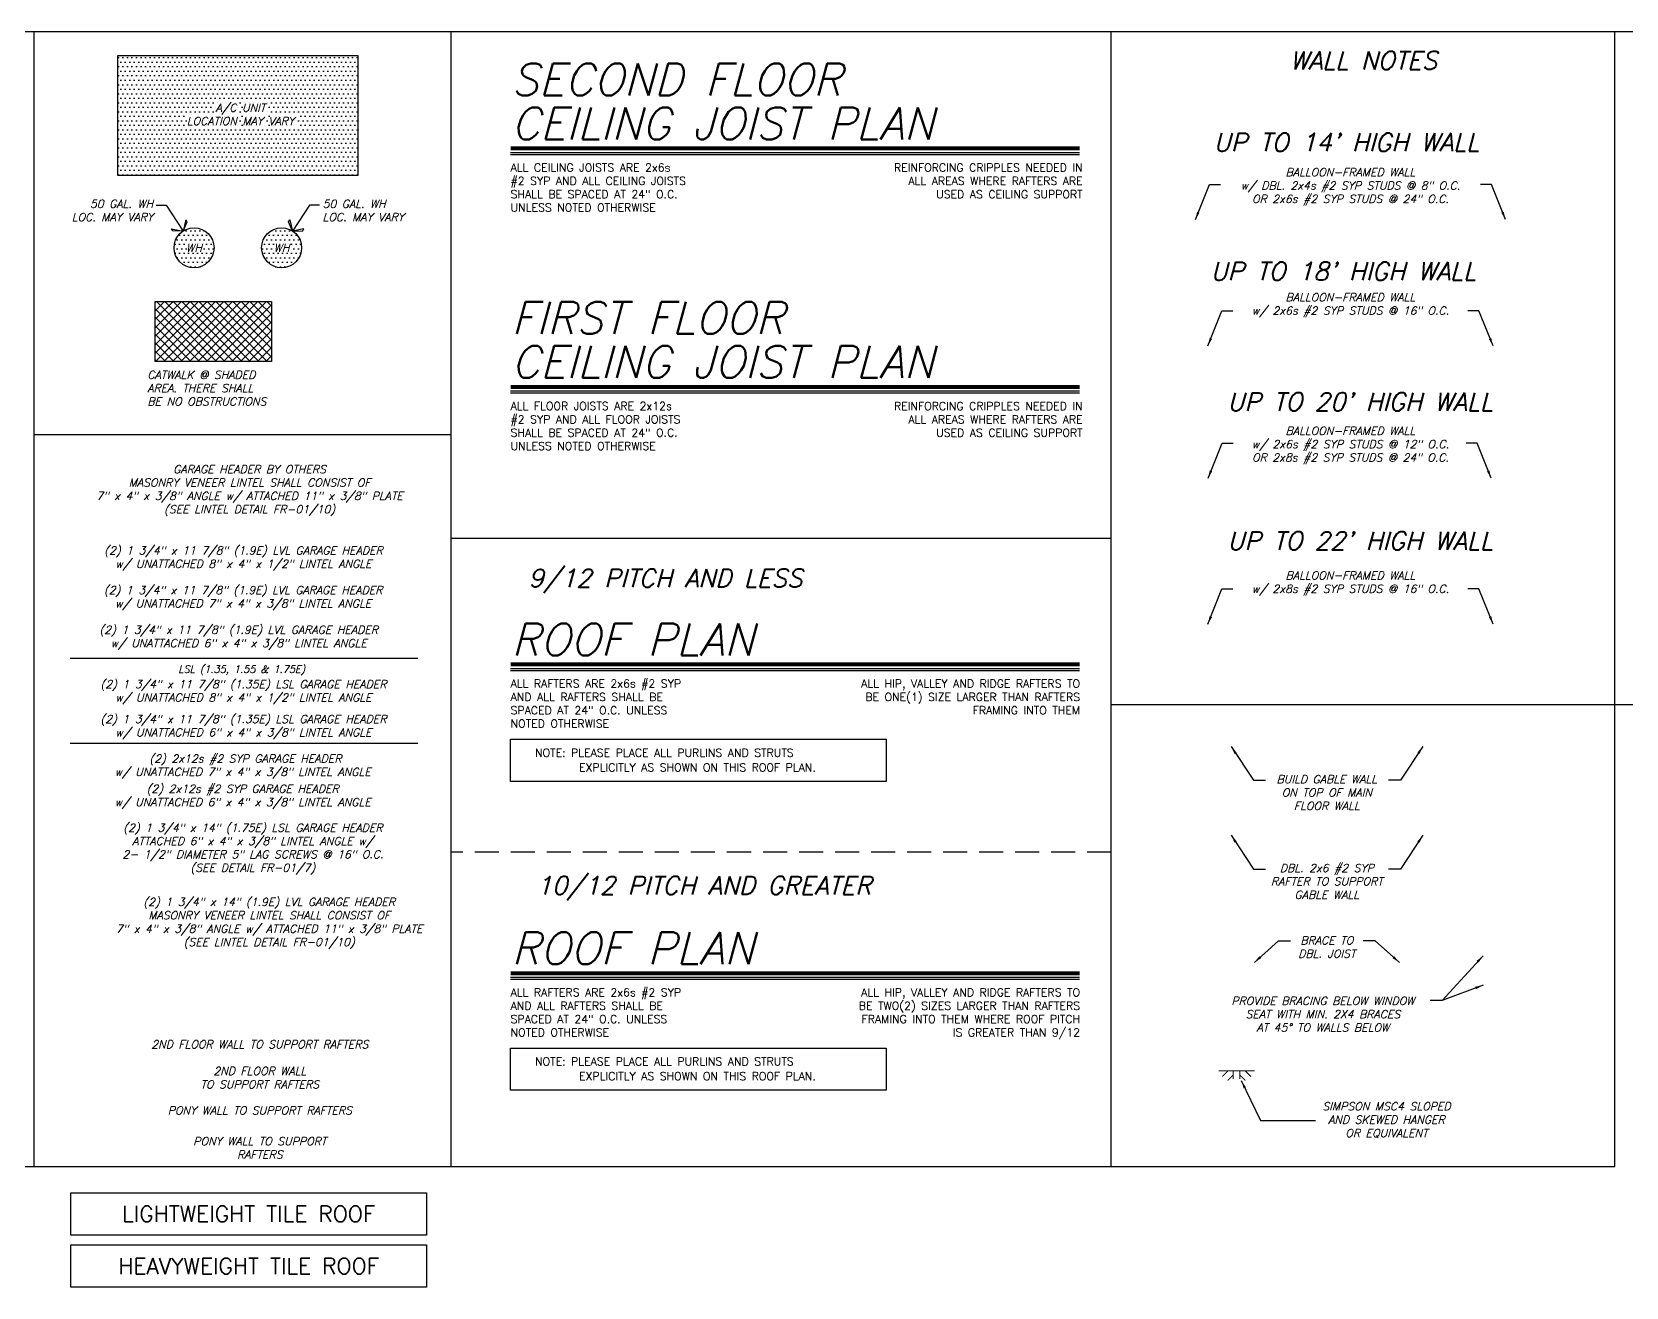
# Model space of a CAD drawing. Header units: inches. Extents: x 683 to 9753, y -6805 to 20230.
# Drawn here: x 1858 to 2654, y 736 to 1363 of the extents above; entities that cross this region are included whole.
import ezdxf
from ezdxf.enums import TextEntityAlignment as Align

# ---------------------------------------------------------------- set-up
doc = ezdxf.new("R2010")
doc.units = ezdxf.units.IN
doc.header["$LTSCALE"] = 48
doc.header["$MEASUREMENT"] = 0
doc.linetypes.add('HIDDEN', pattern=[0.375, 0.25, -0.125])
doc.linetypes.add('HIDDEN2', pattern=[0.1875, 0.125, -0.0625])
for name, color, linetype in [('DPIS-BL', 9, 'Continuous'), ('DPIS-CATWALK', 251, 'Continuous'), ('DPIS-DIM', 7, 'Continuous'), ('DPIS-HATCH', 251, 'Continuous'), ('DPIS-JOISTS', 4, 'Continuous'), ('DPIS-TEXT', 7, 'Continuous')]:
    doc.layers.add(name, color=color, linetype=linetype)
doc.styles.add('DPIS-NOTES1', font='simplex.shx')
doc.styles.add('SIMPLEX', font='simplex.shx', dxfattribs={"oblique": 15, "height": 4})
doc.dimstyles.get("Standard").update_dxf_attribs({"dimtxt": 4, "dimasz": 4, "dimexe": 3, "dimexo": 2, "dimgap": 2, "dimtad": 1, "dimdec": 4, "dimrnd": 0.125, "dimzin": 3, "dimdsep": 46, "dimlunit": 4, "dimtxsty": 'SIMPLEX', "dimblk": 'ARCHTICK', "dimcen": 3, "dimdle": 3, "dimclrd": 2, "dimclre": 2, "dimadec": 0, "dimazin": 0, "dimtfac": 1, "dimtdec": 4, "dimtofl": 0, "dimtmove": 1, "dimatfit": 3, "dimfxl": 1, "dimtolj": 1, "dimtzin": 0, "dimarcsym": 0})

# ---------------------------------------------------------------- blocks, each defined once
blk = doc.blocks.new('ARROWHEAD')
at = {"color": 7}
for p, q in [((3.99, 4.19), (0, 0)), ((0, 0), (2.79, 4.19)), ((0, 0), (2.79, -4.19)), ((3.99, -4.19), (0, 0)), ((2.79, 4.19), (3.99, 4.19)), ((2.79, -4.19), (3.99, -4.19))]:
    blk.add_line(p, q, dxfattribs=at)
blk = doc.blocks.new('PURLIN-NOTE')
at = {"layer": 'DPIS-TEXT'}
blk.add_lwpolyline([(-93.91, 0), (93.91, 0), (93.91, -21.09), (-93.91, -21.09)], close=True, dxfattribs=at)
at = {"layer": 'DPIS-TEXT', "style": 'SIMPLEX'}
for s, p in [('NOTE: PLEASE PLACE ALL PURLINS AND STRUTS', (-81.58, -9.92)), ('EXPLICITLY AS SHOWN ON THIS ROOF PLAN.', (-59.56, -17.27))]:
    blk.add_text(s, height=4, dxfattribs=at).set_placement(p, align=Align.BOTTOM_LEFT)
blk = doc.blocks.new('_ArchTick')
at = {"color": 0, "const_width": 0.15}
blk.add_lwpolyline([(-0.5, -0.5), (0.5, 0.5)], dxfattribs=at)
blk = doc.blocks.new('A$C223036AE')
at = {"color": 2, "const_width": 0.5}
for points in [[(-9, -2), (9, -2)], [(-7.16, -4.79), (-4.37, -2)], [(-4.44, -6.81), (-1.66, -4.03)], [(-1.66, -6), (-1.66, -2)], [(1.66, -6), (1.66, -2)], [(4.44, -6.81), (1.66, -4.03)], [(7.16, -4.79), (4.37, -2)]]:
    blk.add_lwpolyline(points, dxfattribs=at)

msp = doc.modelspace()

# ---------------------------------------------------------------- hatches: boundary and pattern name
at = {"layer": 'DPIS-CATWALK'}
h = msp.add_hatch(dxfattribs=at)
h.set_pattern_fill('ANSI37', color=251, scale=24, style=0)
h.paths.add_polyline_path([(1977.37583, 1228.18355), (1919.27847, 1228.18355), (1919.27847, 1198.18355), (1977.37583, 1198.18355)])
at = {"layer": 'DPIS-HATCH', "linetype": 'HIDDEN2'}
h = msp.add_hatch(dxfattribs=at)
h.set_pattern_fill('DOTS', color=256, scale=36, style=0)
h.set_pattern_definition([(0, (-533.5566, -2e-13), (1.125, 2.25), [0, -2.25])])
h.paths.add_polyline_path([(2020.5853, 1351.10263), (1900.5853, 1351.10263), (1900.5853, 1291.10263), (2020.5853, 1291.10263)])
h.paths.add_polyline_path([(1928.4616, 1328.38872), (1995.34292, 1328.38872), (1995.34292, 1314.96015), (1928.4616, 1314.96015)], flags=24)
h = msp.add_hatch(dxfattribs=at)
h.set_pattern_fill('DOTS', color=256, scale=36, style=0)
h.set_pattern_definition([(180, (1088.8264, -14.5037), (-1.125, 2.25), [0, -2.25])])
h.paths.add_polyline_path([(1948.70188, 1254.9907, -1), (1928.70188, 1254.9907, -1)])
h.paths.add_polyline_path([(1943.52331, 1251.2407), (1933.88045, 1251.2407), (1933.88045, 1258.7407), (1943.52331, 1258.7407)], flags=24)
h = msp.add_hatch(dxfattribs=at)
h.set_pattern_fill('DOTS', color=256, scale=36, style=0)
h.set_pattern_definition([(0, (2832.3442, -14.5037), (1.125, 2.25), [0, -2.25])])
h.paths.add_polyline_path([(1972.46872, 1254.9907, 1), (1992.46872, 1254.9907, 1)])
h.paths.add_polyline_path([(1977.64729, 1251.2407), (1987.29015, 1251.2407), (1987.29015, 1258.7407), (1977.64729, 1258.7407)], flags=24)

# ---------------------------------------------------------------- linework, layer by layer
at = {"layer": 'DPIS-BL'}
for p, q in [((1858.8588, 795.95026), (1858.8588, 1362.87892)), ((2067.25824, 795.95026), (2067.25824, 1362.87892)), ((2397.05871, 795.95026), (2397.05871, 1362.87892)), ((2648.77952, 795.95026), (2648.77952, 1362.87892)), ((2067.11678, 1161.50558), (1858.71734, 1161.50558)), ((2397.05871, 1109.7329), (2067.25824, 1109.7329)), ((3067.81992, 1026.62043), (2397.05871, 1026.62043))]:
    msp.add_line(p, q, dxfattribs=at)
at = {"layer": 'DPIS-BL', "linetype": 'HIDDEN'}
msp.add_line((2397.05871, 952.95484), (2067.25824, 952.95484), dxfattribs=at)
at = {"layer": 'DPIS-BL'}
for points in [[(3067.81992, 1026.62043), (3067.81992, 1362.87892), (790.71713, 1362.87892), (790.71713, 795.95026)], [(790.71713, 795.95026), (2648.77952, 795.95026)]]:
    msp.add_lwpolyline(points, dxfattribs=at)
at = {"layer": 'DPIS-BL', "linetype": 'Continuous'}
msp.add_lwpolyline([(1900.5853, 1351.10263), (2020.5853, 1351.10263), (2020.5853, 1291.10263), (1900.5853, 1291.10263)], close=True, dxfattribs=at)
for centre in [(1938.70188, 1254.9907), (1982.46872, 1254.9907)]:
    msp.add_circle(centre, 10, dxfattribs=at)
at = {"layer": 'DPIS-CATWALK', "color": 0}
msp.add_lwpolyline([(1919.27847, 1198.18355), (1919.27847, 1228.18355), (1977.37583, 1228.18355), (1977.37583, 1198.18355)], close=True, dxfattribs=at)
at = {"layer": 'DPIS-TEXT'}
for p, q in [((2096.91949, 1302.66448), (2381.2416, 1302.66448)), ((2096.91949, 1301.66448), (2381.2416, 1301.66448)), ((1919.83294, 1276.31839), (1924.83968, 1276.31839)), ((1924.83968, 1276.31839), (1933.20012, 1263.34119)), ((1996.33092, 1276.31839), (1987.97048, 1263.34119)), ((2001.33767, 1276.31839), (1996.33092, 1276.31839)), ((2096.91949, 1183.49309), (2381.2416, 1183.49309)), ((2096.91949, 1182.49309), (2381.2416, 1182.49309)), ((1876.78517, 1049.85313), (2050.56187, 1049.85313)), ((2096.91949, 1044.75955), (2381.2416, 1044.75955)), ((2096.91949, 1043.75955), (2381.2416, 1043.75955)), ((1876.78517, 1007.41749), (2050.56187, 1007.41749)), ((2096.91949, 890.46411), (2381.2416, 890.46411)), ((2096.91949, 889.46411), (2381.2416, 889.46411))]:
    msp.add_line(p, q, dxfattribs=at)
at = {"layer": 'DPIS-TEXT', "const_width": 2}
for points in [[(2096.91949, 1304.66448), (2381.2416, 1304.66448)], [(2096.91949, 1185.49309), (2381.2416, 1185.49309)], [(2096.91949, 1046.75955), (2381.2416, 1046.75955)], [(2096.91949, 892.46411), (2381.2416, 892.46411)]]:
    msp.add_lwpolyline(points, dxfattribs=at)
at = {"layer": 'DPIS-TEXT'}
for points in [[(1877.15263, 782.72484), (2054.91315, 782.72484), (2054.91315, 761.63263), (1877.15263, 761.63263)], [(1877.15263, 756.69728), (2054.91315, 756.69728), (2054.91315, 735.60507), (1877.15263, 735.60507)]]:
    msp.add_lwpolyline(points, close=True, dxfattribs=at)

# ---------------------------------------------------------------- block references
at = {"layer": 'DPIS-JOISTS'}
msp.add_blockref('A$C223036AE', (2459.7206, 845.6403), dxfattribs=at)
at = {"layer": 'DPIS-TEXT', "color": 4, "xscale": -1, "rotation": 302.7912652418067}
msp.add_blockref('ARROWHEAD', (1933.20012, 1263.34119), dxfattribs=at)
at = {"layer": 'DPIS-TEXT', "color": 4, "rotation": 57.20873475819328}
msp.add_blockref('ARROWHEAD', (1987.97048, 1263.34119), dxfattribs=at)
at = {"layer": 'DPIS-TEXT'}
for p in [(2190.71036, 1009.37985), (2190.71036, 855.08442)]:
    msp.add_blockref('PURLIN-NOTE', p, dxfattribs=at)

# ---------------------------------------------------------------- texts
at = {"layer": 'DPIS-BL', "style": 'SIMPLEX', "oblique": 15}
for s, p in [('WALL NOTES', (2523.12427, 1344.16085)), ("UP TO 14' HIGH WALL", (2514.64838, 1303.18955)), ("UP TO 18' HIGH WALL", (2513.08595, 1238.76897)), ("UP TO 20' HIGH WALL", (2521.46022, 1173.58505)), ("UP TO 22' HIGH WALL", (2521.46022, 1104.1215))]:
    msp.add_text(s, height=9, dxfattribs=at).set_placement(p, align=Align.CENTER)
at = {"layer": 'DPIS-BL', "color": 1, "style": 'SIMPLEX', "oblique": 15}
for s, height, p in [('9/12 PITCH AND LESS', 9, (2174.24144, 1085.4096)), ('LSL (1.35, 1.55 & 1.75E)', 3.6, (1962.5267, 1042.61607)), ('10/12 PITCH AND GREATER', 9, (2193.51936, 931.81538))]:
    msp.add_text(s, height=height, dxfattribs=at).set_placement(p, align=Align.CENTER)
at = {"layer": 'DPIS-DIM', "char_height": 4, "attachment_point": 5, "style": 'SIMPLEX'}
for s, insert in [('BUILD GABLE WALL\\PON TOP OF MAIN\\PFLOOR WALL', (2504.85453, 982.74819)), ('DBL. 2x6 #2 SYP\\PRAFTER TO SUPPORT\\PGABLE WALL', (2504.85453, 938.36564)), ('BRACE TO\\PDBL. JOIST', (2504.85453, 905.56204)), ('PROVIDE BRACING BELOW WINDOW \\PSEAT WITH MIN. 2X4 BRACES \\PAT 45° TO WALLS BELOW', (2502.87946, 871.97082)), ('SIMPSON MSC4 SLOPED\\PAND SKEWED HANGER\\POR EQUIVALENT', (2534.65696, 819.09232))]:
    msp.add_mtext(s, dxfattribs=dict(at, insert=insert))
at = {"layer": 'DPIS-TEXT', "color": 4, "style": 'SIMPLEX', "oblique": 15}
for s, p in [('SECOND FLOOR', (2097.24905, 1331.09696)), ('CEILING JOIST PLAN', (2097.24905, 1309.13998)), ('FIRST FLOOR', (2097.24905, 1211.92557)), ('CEILING JOIST PLAN', (2097.24905, 1189.9686)), ('ROOF PLAN', (2097.24905, 1051.23506)), ('ROOF PLAN', (2097.24905, 896.93962))]:
    msp.add_text(s, height=16, dxfattribs=at).set_placement(p)
at = {"layer": 'DPIS-TEXT', "style": 'SIMPLEX', "oblique": 15}
for p in [(1938.70188, 1254.9907), (1982.46872, 1254.9907)]:
    msp.add_text('WH', height=4, dxfattribs=at).set_placement(p, align=Align.MIDDLE)
at = {"layer": 'DPIS-TEXT', "style": 'SIMPLEX'}
for s, p in [('LIGHTWEIGHT TILE ROOF', (1966.03289, 772.17873)), ('HEAVYWEIGHT TILE ROOF', (1966.03289, 746.15118))]:
    msp.add_text(s, height=8, dxfattribs=at).set_placement(p, align=Align.MIDDLE_CENTER)
at = {"layer": 'DPIS-TEXT', "char_height": 4}
for s, insert, width, attachment_point, style in [('A/C UNIT\\PLOCATION MAY VARY', (1961.90226, 1321.67444), 64.875, 5, 'SIMPLEX'), ('ALL CEILING JOISTS ARE 2x6s\\P#2 SYP AND ALL CEILING JOISTS\\PSHALL BE SPACED AT 24" O.C.\\PUNLESS NOTED OTHERWISE', (2096.90827, 1297.09582), 104.875, 1, 'DPIS-NOTES1'), ('REINFORCING CRIPPLES NEEDED IN ALL AREAS WHERE RAFTERS ARE USED AS CEILING SUPPORT', (2382.80412, 1297.05725), 102.2848487, 3, 'DPIS-NOTES1'), ('BALLOON-FRAMED WALL \\Pw/ DBL. 2x4s #2 SYP STUDS @ 8" O.C.\\POR 2x6s #2 SYP STUDS @ 24" O.C.', (2516.64292, 1285.40059), 135.125, 5, 'SIMPLEX'), ('50 GAL. WH LOC. MAY VARY', (1918.22623, 1278.99826), 49.262273, 3, 'SIMPLEX'), ('50 GAL. WH LOC. MAY VARY', (2002.94437, 1278.99826), 49.262273, 1, 'SIMPLEX'), ('BALLOON-FRAMED WALL \\Pw/ 2x6s #2 SYP STUDS @ 16" O.C.', (2516.64292, 1226.24441), 135.125, 5, 'SIMPLEX'), ('CATWALK @ SHADED  AREA. THERE SHALL  BE NO OBSTRUCTIONS', (1915.35656, 1193.50006), 67.9289396, 1, 'SIMPLEX'), ('ALL FLOOR JOISTS ARE 2x12s\\P#2 SYP AND ALL FLOOR JOISTS\\PSHALL BE SPACED AT 24" O.C.\\PUNLESS NOTED OTHERWISE', (2096.90827, 1177.92443), 104.875, 1, 'DPIS-NOTES1'), ('REINFORCING CRIPPLES NEEDED IN ALL AREAS WHERE RAFTERS ARE USED AS CEILING SUPPORT', (2382.80412, 1177.88586), 102.2848487, 3, 'DPIS-NOTES1'), ('BALLOON-FRAMED WALL \\Pw/ 2x6s #2 SYP STUDS @ 12" O.C.\\POR 2x8s #2 SYP STUDS @ 24" O.C.', (2516.64292, 1156.19093), 135.125, 5, 'SIMPLEX'), ('GARAGE HEADER BY OTHERS\\PMASONRY VENEER LINTEL SHALL CONSIST OF\\P7" x 4" x 3/8" ANGLE w/ ATTACHED 11" x 3/8" PLATE\\P(SEE LINTEL DETAIL FR-01/10)', (1966.47826, 1133.63435), 243.6007594, 5, 'SIMPLEX'), ('(2) 1 3/4" x 11 7/8" (1.9E) LVL GARAGE HEADER \\Pw/ UNATTACHED 8" x 4" x 1/2" LINTEL ANGLE', (1963.41875, 1099.72607), 233.2358845, 5, 'SIMPLEX'), ('BALLOON-FRAMED WALL \\Pw/ 2x8s #2 SYP STUDS @ 16" O.C.', (2516.64292, 1087.25691), 135.125, 5, 'SIMPLEX'), ('(2) 1 3/4" x 11 7/8" (1.9E) LVL GARAGE HEADER\\Pw/ UNATTACHED 7" x 4" x 3/8" LINTEL ANGLE', (1963.27169, 1079.92859), 228.6095193, 5, 'SIMPLEX'), ('(2) 1 3/4" x 11 7/8" (1.9E) LVL GARAGE HEADER\\Pw/ UNATTACHED 6" x 4" x 3/8" LINTEL ANGLE', (1961.05169, 1060.12395), 228.6095193, 5, 'SIMPLEX'), ('(2) 1 3/4" x 11 7/8" (1.35E) LSL GARAGE HEADER \\Pw/ UNATTACHED 8" x 4" x 1/2" LINTEL ANGLE', (1963.41875, 1032.88634), 233.2358845, 5, 'SIMPLEX'), ('ALL RAFTERS ARE 2x6s #2 SYP\\PAND ALL RAFTERS SHALL BE\\PSPACED AT 24" O.C. UNLESS\\PNOTED OTHERWISE', (2096.90827, 1039.1909), 105.7110578, 1, 'DPIS-NOTES1'), ('ALL HIP, VALLEY AND RIDGE RAFTERS TO BE ONE(1) SIZE LARGER THAN RAFTERS FRAMING INTO THEM', (2381.50893, 1039.1909), 122.625, 3, 'DPIS-NOTES1'), ('(2) 1 3/4" x 11 7/8" (1.35E) LSL GARAGE HEADER \\Pw/ UNATTACHED 6" x 4" x 3/8" LINTEL ANGLE', (1963.41875, 1015.49778), 233.2358845, 5, 'SIMPLEX'), (' (2) 2x12s #2 SYP GARAGE HEADER\\Pw/ UNATTACHED 7" x 4" x 3/8" LINTEL ANGLE', (1963.03133, 995.69481), 190.8987971, 5, 'SIMPLEX'), ('(2) 2x12s #2 SYP GARAGE HEADER\\Pw/ UNATTACHED 6" x 4" x 3/8" LINTEL ANGLE', (1963.03133, 980.63972), 187.4454237, 5, 'SIMPLEX'), ('(2) 1 3/4" x 14" (1.75E) LSL GARAGE HEADER\\PATTACHED 6" x 4" x 3/8" LINTEL ANGLE w/ \\P2- 1/2" DIAMETER 5" LAG SCREWS @ 16" O.C.\\P(SEE DETAIL FR-01/7)', (1968.11495, 954.5236), 203.5017856, 5, 'SIMPLEX'), ('(2) 1 3/4" x 14" (1.9E) LVL GARAGE HEADER\\PMASONRY VENEER LINTEL SHALL CONSIST OF\\P7" x 4" x 3/8" ANGLE w/ ATTACHED 11" x 3/8" PLATE\\P(SEE LINTEL DETAIL FR-01/10)', (1976.28097, 917.39752), 244.786502, 5, 'SIMPLEX'), ('ALL RAFTERS ARE 2x6s #2 SYP\\PAND ALL RAFTERS SHALL BE\\PSPACED AT 24" O.C. UNLESS\\PNOTED OTHERWISE', (2096.90827, 884.89546), 105.7110578, 1, 'DPIS-NOTES1'), ('ALL HIP, VALLEY AND RIDGE RAFTERS TO BE TWO(2) SIZES LARGER THAN RAFTERS FRAMING INTO THEM WHERE ROOF PITCH IS GREATER THAN 9/12', (2381.50893, 884.89546), 122.5798167, 3, 'DPIS-NOTES1'), ('2ND FLOOR WALL TO SUPPORT RAFTERS', (1971.58243, 856.9288), 173.8500714, 5, 'SIMPLEX'), ('2ND FLOOR WALL\\PTO SUPPORT RAFTERS', (1971.58243, 840.26912), 157.8518891, 5, 'SIMPLEX'), ('PONY WALL TO SUPPORT RAFTERS', (1971.58243, 823.91592), 155.875, 5, 'SIMPLEX'), ('PONY WALL TO SUPPORT RAFTERS', (1971.58243, 805.16328), 84.5786586, 5, 'SIMPLEX')]:
    msp.add_mtext(s, dxfattribs=dict(at, insert=insert, width=width, attachment_point=attachment_point, style=style))

# ---------------------------------------------------------------- leaders
at = {"layer": 'DPIS-DIM'}
for points in [[(2439.14227, 1269.04355), (2446.1794, 1286.62821), (2451.68196, 1286.62821)], [(2594.14357, 1269.04355), (2587.10643, 1286.62821), (2581.60388, 1286.62821)], [(2445.37986, 1205.91478), (2452.41699, 1223.49944), (2457.91955, 1223.49944)], [(2587.90597, 1205.91478), (2580.86884, 1223.49944), (2575.36628, 1223.49944)], [(2445.49285, 1139.83389), (2452.52998, 1157.41855), (2458.03254, 1157.41855)], [(2586.94623, 1139.83389), (2579.9091, 1157.41855), (2574.40654, 1157.41855)], [(2445.37986, 1066.92729), (2452.41699, 1084.51194), (2457.91955, 1084.51194)], [(2587.90597, 1066.92729), (2580.86884, 1084.51194), (2575.36628, 1084.51194)]]:
    msp.add_leader(points, dimstyle='Standard', dxfattribs=at)
for points in [[(2457.00837, 1005.77532), (2468.24995, 988.92579), (2474.18803, 988.92579)], [(2552.85453, 1005.77532), (2541.61295, 988.92579), (2535.67487, 988.92579)], [(2457.00837, 961.39277), (2468.24995, 944.54324), (2474.18803, 944.54324)], [(2552.85453, 961.39277), (2541.61295, 944.54324), (2535.67487, 944.54324)], [(2468.6218, 897.84168), (2480.69673, 908.66761), (2486.63481, 908.66761)], [(2541.08727, 897.84168), (2529.01233, 908.66761), (2523.07425, 908.66761)], [(2582.91622, 901.20225), (2562.45886, 878.79362), (2556.52078, 878.79362)], [(2582.91622, 886.5088), (2562.45886, 878.79362), (2556.52078, 878.79362)], [(2462.08382, 838.81591), (2471.75881, 818.91652), (2499.16815, 818.91652)]]:
    msp.add_leader(points, dimstyle='Standard', override={"dimgap": 2, "dimtad": 0, "dimclrt": 256, "dimtofl": 1, "dimtmove": 0}, dxfattribs=at)

doc.saveas('drawing.dxf')
